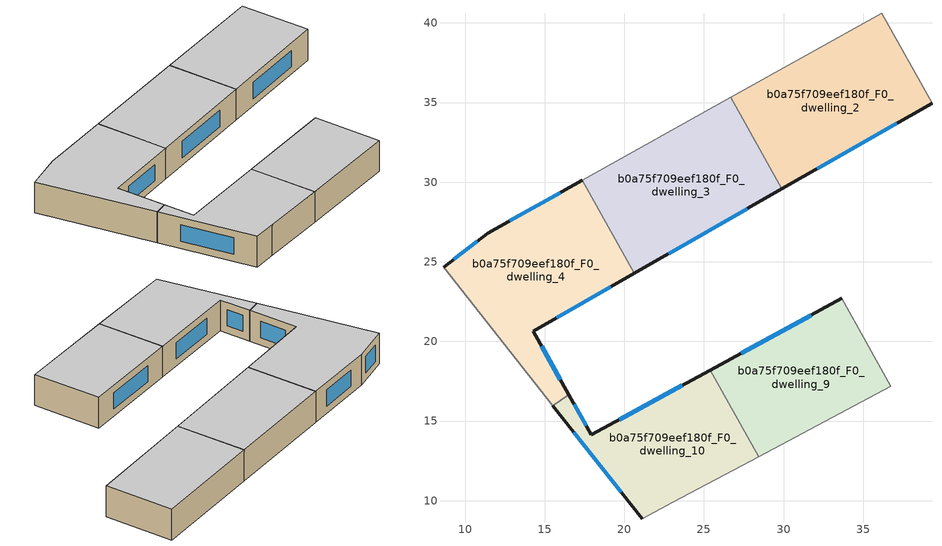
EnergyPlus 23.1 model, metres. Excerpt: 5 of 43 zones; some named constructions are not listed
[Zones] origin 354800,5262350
b0a75f709eef180f_F0_dwelling_10
 floor ground (EU_floor_Construction): 25.41,18.2 28.44,12.76 23.05,9.89 21.12,8.87 15.51,15.97 16.52,16.64 17.93,14.13 z0
 wall outside (EU_wall_Construction): 15.51,15.97 21.12,8.87 / 25.41,18.2 17.93,14.13 16.52,16.64 z0:3
 wall adiabatic (EU_wall_Construction): 21.12,8.87 23.05,9.89 28.44,12.76 z0:3
 wall to b0a75f709eef180f_F0_dwelling_4 (EU_wall_Construction): 16.52,16.64 15.51,15.97 z0:3
 wall to b0a75f709eef180f_F0_dwelling_9 (EU_wall_Construction): 28.44,12.76 25.41,18.2 z0:3
 window (EU_Window_Construction): 16.83,14.3 19.81,10.53 / 17.6,14.72 16.85,16.05 / 23.65,17.24 19.69,15.08 z0.7:2.3
 ceiling to b0a75f709eef180f_F1_dwelling_10 (EU_floor_Construction): 28.44,12.76 25.41,18.2 17.93,14.13 16.52,16.64 15.51,15.97 21.12,8.87 23.05,9.89 z3
b0a75f709eef180f_F0_dwelling_2
 floor ground (EU_floor_Construction): 36.17,40.61 39.32,34.96 29.9,29.58 26.69,35.32 z0
 wall outside (EU_wall_Construction): 29.9,29.58 39.32,34.96 z0:3
 wall to b0a75f709eef180f_F0_dwelling_3 (EU_wall_Construction): 26.69,35.32 29.9,29.58 z0:3
 wall adiabatic (EU_wall_Construction): 36.17,40.61 26.69,35.32 z0:3
 wall to b0a75f709eef180f_F0_dwelling_1 (EU_wall_Construction): 39.32,34.96 36.17,40.61 z0:3
 window (EU_Window_Construction): 32.11,30.84 37.11,33.7 z0.7:2.3
 ceiling to b0a75f709eef180f_F1_dwelling_2 (EU_floor_Construction): 39.32,34.96 36.17,40.61 26.69,35.32 29.9,29.58 z3
b0a75f709eef180f_F0_dwelling_3
 floor ground (EU_floor_Construction): 26.69,35.32 29.9,29.58 20.63,24.28 17.37,30.12 z0
 wall outside (EU_wall_Construction): 20.63,24.28 29.9,29.58 z0:3
 wall to b0a75f709eef180f_F0_dwelling_4 (EU_wall_Construction): 17.37,30.12 20.63,24.28 z0:3
 wall adiabatic (EU_wall_Construction): 26.69,35.32 17.37,30.12 z0:3
 window (EU_Window_Construction): 22.8,25.52 27.72,28.33 z0.7:2.3
 ceiling to b0a75f709eef180f_F1_dwelling_3 (EU_floor_Construction): 29.9,29.58 26.69,35.32 17.37,30.12 20.63,24.28 z3
b0a75f709eef180f_F0_dwelling_4
 floor ground (EU_floor_Construction): 17.37,30.12 20.63,24.28 14.27,20.65 16.52,16.64 15.51,15.97 8.64,24.64 11.42,26.8 z0
 wall outside (EU_wall_Construction): 17.37,30.12 11.42,26.8 8.64,24.64 / 16.52,16.64 14.27,20.65 20.63,24.28 z0:3
 wall adiabatic (EU_wall_Construction): 8.64,24.64 15.51,15.97 z0:3
 window (EU_Window_Construction): 10.77,26.29 9.3,25.15 / 15.97,29.34 12.82,27.58 / 15.76,21.5 19.14,23.43 / 15.99,17.58 14.8,19.71 z0.7:2.3
 ceiling to b0a75f709eef180f_F1_dwelling_4 (EU_floor_Construction): 16.52,16.64 14.27,20.65 20.63,24.28 17.37,30.12 11.42,26.8 8.64,24.64 15.51,15.97 z3
b0a75f709eef180f_F0_dwelling_9
 floor ground (EU_floor_Construction): 33.67,22.7 36.74,17.18 28.44,12.76 25.41,18.2 z0
 wall outside (EU_wall_Construction): 33.67,22.7 25.41,18.2 z0:3
 wall to b0a75f709eef180f_F0_dwelling_8 (EU_wall_Construction): 36.74,17.18 33.67,22.7 z0:3
 wall adiabatic (EU_wall_Construction): 28.44,12.76 36.74,17.18 z0:3
 window (EU_Window_Construction): 31.73,21.64 27.35,19.26 z0.7:2.3
 ceiling to b0a75f709eef180f_F1_dwelling_9 (EU_floor_Construction): 36.74,17.18 33.67,22.7 25.41,18.2 28.44,12.76 z3
[SCHEDULE:FILE] Column Number=1; Rows to Skip at Top=0; Number of Hours of Data=8760; Column Separator=Comma; Interpolate to Timestep=No; Minutes per Item=60; Adjust Schedule for Daylight Savings=Yes
Name | File
EU_Step8_GainSchedule_b0a75f709eef180f_F1_dwelling_3_f000 | ../../schedules/b0a75f709eef180f/b0a75f709eef180f_F1_dwelling_3_f000_gain.csv
EU_Step8_GainSchedule_b0a75f709eef180f_F1_dwelling_4_f000 | ../../schedules/b0a75f709eef180f/b0a75f709eef180f_F1_dwelling_4_f000_gain.csv
EU_Step8_GainSchedule_b0a75f709eef180f_F1_dwelling_5_f000 | ../../schedules/b0a75f709eef180f/b0a75f709eef180f_F1_dwelling_5_f000_gain.csv
EU_Step8_GainSchedule_b0a75f709eef180f_F1_dwelling_6_f000 | ../../schedules/b0a75f709eef180f/b0a75f709eef180f_F1_dwelling_6_f000_gain.csv
EU_Step8_GainSchedule_b0a75f709eef180f_F1_dwelling_7_f000 | ../../schedules/b0a75f709eef180f/b0a75f709eef180f_F1_dwelling_7_f000_gain.csv
EU_Step8_GainSchedule_b0a75f709eef180f_F1_dwelling_8_f000 | ../../schedules/b0a75f709eef180f/b0a75f709eef180f_F1_dwelling_8_f000_gain.csv
EU_Step8_GainSchedule_b0a75f709eef180f_F1_dwelling_9_f000 | ../../schedules/b0a75f709eef180f/b0a75f709eef180f_F1_dwelling_9_f000_gain.csv
EU_Step8_GainSchedule_b0a75f709eef180f_F1_dwelling_10_f000 | ../../schedules/b0a75f709eef180f/b0a75f709eef180f_F1_dwelling_10_f000_gain.csv
EU_Step8_GainSchedule_b0a75f709eef180f_F2_dwelling_0_f000 | ../../schedules/b0a75f709eef180f/b0a75f709eef180f_F2_dwelling_0_f000_gain.csv
EU_Step8_GainSchedule_b0a75f709eef180f_F2_dwelling_1_f000 | ../../schedules/b0a75f709eef180f/b0a75f709eef180f_F2_dwelling_1_f000_gain.csv
EU_Step8_GainSchedule_b0a75f709eef180f_F2_dwelling_2_f000 | ../../schedules/b0a75f709eef180f/b0a75f709eef180f_F2_dwelling_2_f000_gain.csv
EU_Step8_GainSchedule_b0a75f709eef180f_F2_dwelling_3_f000 | ../../schedules/b0a75f709eef180f/b0a75f709eef180f_F2_dwelling_3_f000_gain.csv
EU_Step8_GainSchedule_b0a75f709eef180f_F2_dwelling_4_f000 | ../../schedules/b0a75f709eef180f/b0a75f709eef180f_F2_dwelling_4_f000_gain.csv
EU_Step8_GainSchedule_b0a75f709eef180f_F2_dwelling_5_f000 | ../../schedules/b0a75f709eef180f/b0a75f709eef180f_F2_dwelling_5_f000_gain.csv
EU_Step8_GainSchedule_b0a75f709eef180f_F2_dwelling_6_f000 | ../../schedules/b0a75f709eef180f/b0a75f709eef180f_F2_dwelling_6_f000_gain.csv
EU_Step8_GainSchedule_b0a75f709eef180f_F2_dwelling_7_f000 | ../../schedules/b0a75f709eef180f/b0a75f709eef180f_F2_dwelling_7_f000_gain.csv
EU_Step8_GainSchedule_b0a75f709eef180f_F2_dwelling_8_f000 | ../../schedules/b0a75f709eef180f/b0a75f709eef180f_F2_dwelling_8_f000_gain.csv
EU_Step8_GainSchedule_b0a75f709eef180f_F2_dwelling_9_f000 | ../../schedules/b0a75f709eef180f/b0a75f709eef180f_F2_dwelling_9_f000_gain.csv
EU_Step8_GainSchedule_b0a75f709eef180f_F2_dwelling_10_f000 | ../../schedules/b0a75f709eef180f/b0a75f709eef180f_F2_dwelling_10_f000_gain.csv
